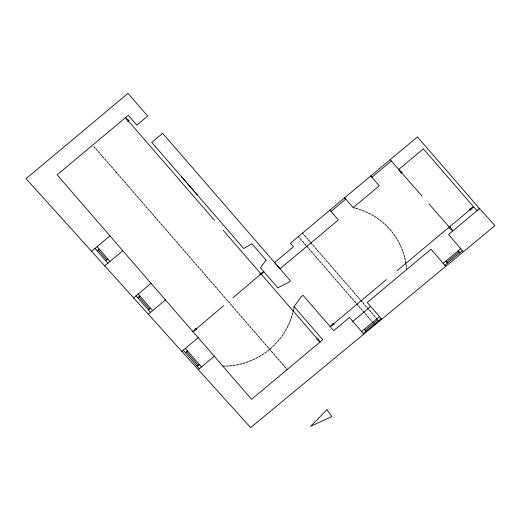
<?xml version="1.0" encoding="UTF-8"?>
<svg xmlns="http://www.w3.org/2000/svg" width="521" height="521" viewBox="0 0 521 521"><rect width="100%" height="100%" fill="white"/><g stroke="black" fill="none" stroke-linecap="round" stroke-linejoin="round"><path stroke-width="0.78" d="M293.714 308.556L294.065 306.595L301.236 296.716L302.994 295.29L333.661 330.659L349.409 317.484L363.808 334.072L494.95 225.678L479.528 208.582L417.406 136.899L290.418 243.19L293.486 246.739L274.6 262.506L280.018 268.797L338.376 219.966L329.871 210.139M293.017 311.838L293.518 309.65M292.183 315.088L292.763 312.932M291.167 318.305L291.851 316.149M289.963 321.49L290.783 319.366M288.634 324.59L289.526 322.551M288.12 325.618L287.123 327.657M286.583 328.66L285.482 330.633M284.915 331.61L283.685 333.557M283.04 334.508L281.731 336.371M281.066 337.289L279.653 339.099M276.71 342.577L275.127 344.251M278.963 339.992L277.478 341.717M272.698 346.647L274.333 345.084M359.249 209.331L361.366 210.074M270.119 348.933L271.858 347.429M196.391 328.816L223.841 305.514M232.887 297.83L260.337 274.528M105.724 260.663L107.801 258.904M137.889 297.804L139.967 296.052M148.361 309.871L150.439 308.113M185.456 352.704L187.56 350.926M104.708 265.873L122.787 250.712L251.584 399.32L322.786 339.757L294.065 306.595M331.017 211.474L345.755 199.113L344.602 197.83L353.166 207.612L354.925 208.074M181.836 351.375L198.182 337.667M91.54 251.285L109.964 235.87L122.787 250.712M391.343 160.982L371.877 177.257L370.75 175.948L379.288 185.756L353.166 207.612M198.319 369.649L214.294 356.266M333.674 323.756L386.465 279.569M396.93 270.822L470.02 209.689M352.821 321.379L370.698 306.439M361.626 331.538L379.496 316.599M365.162 330.314L377.673 319.835M446.614 262.161L459.014 251.786M363.339 333.551L381.19 318.585M444.817 265.371L462.44 250.608M133.591 297.895L151.057 283.307M148.322 314.235L165.476 299.92M443.078 263.385L460.72 248.647M363.808 334.072L250.621 427.637L26.05 178.683L128.016 93.363L147.664 116.072L136.828 125.144L128.29 115.291L57.102 174.867L109.964 235.87M97.212 250.881L99.342 249.129M197.179 366.217L199.282 364.485M267.442 351.115L269.253 349.689M264.668 353.179L266.531 351.812M263.704 353.824L261.776 355.062M258.813 356.859L260.787 355.68M257.797 357.393L255.778 358.468M254.717 358.956L252.62 359.946M251.591 360.402L249.481 361.261M241.835 363.769L239.595 364.303M248.374 361.691L246.218 362.447M245.137 362.798L242.91 363.469M236.208 365.013L238.494 364.576M232.828 365.553L235.088 365.201M229.448 365.918L231.695 365.67M226.016 366.12L228.283 366.002M222.871 366.178L224.864 366.152M356.032 208.335L358.181 208.999M362.408 210.432L364.518 211.279M365.527 211.715L367.546 212.633M368.549 213.122L370.535 214.124M371.538 214.659L373.459 215.766M374.404 216.352L376.299 217.537M377.184 218.175L379.008 219.458M381.639 221.458L379.9 220.096M382.492 222.174L384.146 223.607M384.973 224.349L386.562 225.886M387.331 226.681L388.861 228.263M389.604 229.084L391.05 230.744M405.866 263.405L405.475 261.262M286.452 368.699L287.195 369.519M401.567 172.731L422.062 196.078M428.816 203.789L449.799 227.684M458.154 250.777L459.874 252.737M445.755 261.158L447.474 263.118M390.209 159.68L398.721 169.462L401.02 173.206L402.173 172.256L398.721 169.462L423.345 148.856L476.995 210.731L479.528 208.582L448.509 234.541L463.416 251.754M306.524 237.706L307.97 239.367M304.342 235.225L305.788 236.886M308.679 240.207L310.125 241.868M310.835 242.714L312.287 244.375M315.179 247.696L316.625 249.357M317.335 250.204L318.78 251.864M319.49 252.705L320.943 254.372M323.834 257.693L325.28 259.354M325.99 260.194L327.435 261.861M330.334 265.182L331.779 266.843M328.145 262.701L329.591 264.362M332.489 267.683L333.935 269.35M334.645 270.191L336.091 271.851M338.989 275.173L340.434 276.833M341.144 277.68L342.59 279.341M343.3 280.187L344.746 281.848M345.482 282.662L346.934 284.323M347.644 285.169L349.09 286.83M349.799 287.677L351.245 289.337M354.137 292.659L355.589 294.319M356.299 295.166L357.745 296.827M360.636 300.148L362.082 301.809M358.455 297.667L359.9 299.328M362.792 302.655L364.244 304.316M364.947 305.156L366.4 306.817M369.291 310.145L370.737 311.805M371.447 312.646L372.893 314.306M373.603 315.153L375.055 316.814M300.187 238.683L301.633 240.344M302.343 241.184L303.795 242.851M304.498 243.691L305.951 245.352M308.842 248.673L310.288 250.34M310.998 251.181L312.444 252.841M313.154 253.688L314.606 255.349M317.497 258.67L318.943 260.331M319.653 261.177L321.099 262.838M321.809 263.678L323.261 265.339M323.997 266.159L325.443 267.82M326.153 268.667L327.598 270.327M328.308 271.167L329.754 272.828M332.652 276.156L334.098 277.817M334.808 278.657L336.253 280.318M336.963 281.164L338.409 282.825M339.151 283.645L340.597 285.306M341.307 286.146L342.753 287.807M343.463 288.654L344.909 290.314M347.8 293.636L349.252 295.296M349.962 296.143L351.408 297.804M354.3 301.125L355.752 302.786M352.118 298.644L353.564 300.311M356.455 303.632L357.907 305.293M358.617 306.133L360.063 307.8M362.955 311.122L364.4 312.782M365.11 313.622L366.563 315.29M367.266 316.13L368.718 317.79M371.61 321.112L373.056 322.779M183.092 178.547L184.538 180.207M185.274 181.028L186.72 182.689M187.43 183.535L188.882 185.196M189.585 186.036L191.038 187.697M193.929 191.025L195.375 192.685M93.839 146.427L95.284 148.088M96.02 148.902L97.466 150.569M98.176 151.409L99.622 153.07M100.332 153.916L101.784 155.577M104.675 158.898L106.121 160.559M106.831 161.406L108.277 163.066M108.987 163.907L110.439 165.567M111.175 166.388L112.621 168.049M113.331 168.895L114.776 170.556M115.486 171.396L116.932 173.057L116.222 172.217M119.83 176.385L121.276 178.045M117.642 173.903L119.088 175.564M121.986 178.885L123.431 180.546M124.141 181.393L125.587 183.053M128.485 186.375L129.931 188.035M130.641 188.882L132.087 190.543M132.796 191.389L134.242 193.05M134.978 193.864L136.43 195.525M137.14 196.371L138.586 198.032M139.296 198.879L140.742 200.539M143.633 203.861L145.085 205.521M145.795 206.368L147.241 208.029M150.133 211.35L151.578 213.011M147.951 208.869L149.397 210.53M152.288 213.857L153.741 215.518M154.444 216.358L155.896 218.019M156.606 218.866L158.052 220.526M158.788 221.347L160.234 223.008M160.943 223.848L162.389 225.508M163.099 226.355L164.551 228.016M167.443 231.337L168.889 232.998M169.599 233.844L171.044 235.505M173.942 238.826L175.388 240.487M171.754 236.345L173.206 238.006M176.098 241.334L177.544 242.994M178.254 243.835L179.699 245.495M182.597 248.823L184.043 250.484M184.753 251.324L186.199 252.985M186.909 253.831L188.355 255.492M189.097 256.312L190.543 257.973M191.253 258.813L192.698 260.474M193.408 261.321L194.854 262.981M197.746 266.303L199.198 267.963M199.908 268.81L201.353 270.471M204.245 273.792L205.691 275.453M202.063 271.317L203.509 272.978M206.401 276.299L207.853 277.96M208.563 278.807L210.009 280.467M212.9 283.789L214.346 285.449M215.056 286.296L216.508 287.957M217.211 288.797L218.664 290.457M221.555 293.785L222.981 295.42M223.685 296.26L225.137 297.921M225.847 298.767L227.293 300.428M228.029 301.242L229.474 302.909M230.184 303.75L231.63 305.41M232.34 306.257L233.792 307.918M236.684 311.239L238.13 312.9M238.839 313.746L240.285 315.407M240.995 316.247L242.441 317.908M243.183 318.728L244.629 320.389M245.339 321.236L246.785 322.896M247.495 323.736L248.94 325.397M251.838 328.725L253.284 330.386M253.994 331.226L255.44 332.886M258.338 336.214L259.784 337.875M256.15 333.733L257.595 335.394M260.493 338.715L261.939 340.376M262.649 341.222L264.095 342.883M266.986 346.204L268.439 347.865M269.149 348.712L270.594 350.373M271.304 351.213L272.75 352.88M275.642 356.201L277.094 357.862M277.797 358.702L279.249 360.369M279.959 361.209L281.405 362.87M282.141 363.691L283.587 365.351M284.297 366.191L285.749 367.859M185.352 348.419L201.49 366.992M128.335 120.989L214.496 220.337M223.086 230.197L317.243 338.754M97.134 246.622L109.983 261.438M186.498 351.805L198.24 365.338M95.03 248.354L107.906 263.196M136.124 295.791L150.543 312.405M183.275 350.177L199.361 368.744M381.776 319.243L367.292 302.493L431.036 249.181L445.735 266.329M302.48 233.043L303.632 234.378M373.765 323.619L374.918 324.954M138.228 294.007L152.62 310.646M98.28 250.008L106.733 259.784M138.957 296.931L149.397 309.018M377.946 320.135L379.073 321.444M298.325 236.554L299.451 237.863M181.256 176.398L182.383 177.707M196.085 193.525L197.192 194.808M364.303 329.305L365.996 331.291M375.791 317.634L377.211 319.321M367.136 307.637L368.555 309.324M351.981 290.151L353.401 291.838M336.833 272.672L338.246 274.359M321.678 255.186L323.098 256.873M313.023 245.196L314.443 246.882M369.454 318.611L370.874 320.298M360.799 308.614L362.219 310.301M345.644 291.135L347.064 292.822M330.496 273.649L331.91 275.335M315.342 256.163L316.761 257.849M306.687 246.172L308.106 247.859M191.774 188.517L193.193 190.204M273.486 353.694L274.906 355.381M264.831 343.704L266.251 345.39M249.683 326.218L251.096 327.904M234.528 308.732L235.948 310.418M219.4 291.278L220.819 292.965M210.745 281.281L212.164 282.968M195.59 263.802L197.01 265.489M180.442 246.316L181.855 248.003M165.287 228.836L166.707 230.516M141.478 201.353L142.897 203.04M126.329 183.874L127.743 185.561M102.52 156.391L103.939 158.078M391.727 231.611L393.088 233.349M393.772 234.216L395.016 236.006M397.367 239.751L398.448 241.633M395.641 236.925L396.807 238.781M398.982 242.63L399.978 244.583M400.46 245.58L401.339 247.586M401.743 248.602L402.564 250.66M402.935 251.695L403.625 253.773M403.912 254.834L404.543 256.964M404.778 258.025L405.273 260.174M406.341 266.732L406.041 264.512M406.413 267.84L406.588 269.637M266.101 260.109L260.448 267.794L277.81 287.833L288.758 282.31L290.49 280.858L162.676 133.337L151.806 142.441L243.75 248.537L251.904 243.743L266.101 260.109M195.896 328.269L192.926 331.727L196.86 329.337L195.896 328.269M263.789 271.604L260.819 275.062L259.855 273.994L263.789 271.604M333.18 323.209L330.184 326.693L334.137 324.329L333.18 323.209M473.485 206.778L470.489 210.204L469.558 209.116L473.485 206.778M326.947 409.701L310.601 426.328L331.89 416.553L326.947 409.701M317.79 338.279L316.664 339.256L320.057 342.05L317.79 338.279M450.378 227.182L449.219 228.185L452.677 230.927L450.378 227.182M128.934 120.52L127.782 121.471L125.515 117.7L128.934 120.52"/></g></svg>
